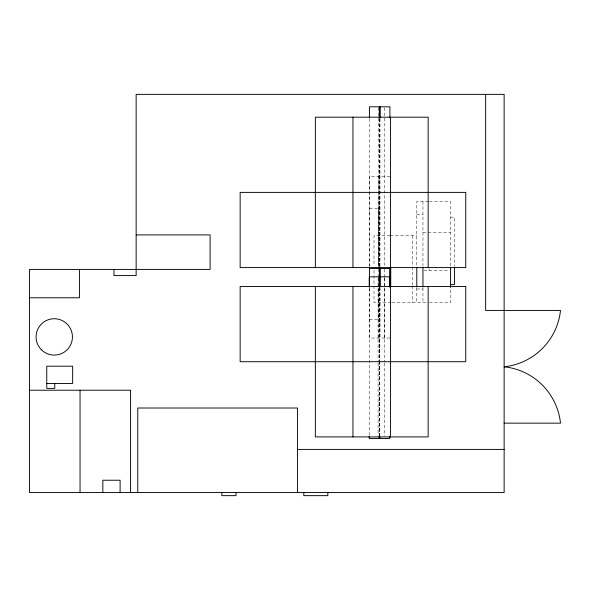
<?xml version="1.0" encoding="UTF-8"?>
<svg xmlns="http://www.w3.org/2000/svg" width="590" height="590" viewBox="0 0 590 590"><rect width="100%" height="100%" fill="white"/><g stroke="black" fill="none" stroke-linecap="round" stroke-linejoin="round"><path stroke-width="0.44" stroke-dasharray="2.95 2.21" d="M389.961 176.403L369.443 176.403L369.443 266.4M428.473 201.507L416.783 201.507L416.783 265.994M429.395 201.507L450.568 201.507L450.568 266.378M369.443 208.336L378.566 208.336L378.566 265.928M416.783 214.31L422.949 214.31M450.568 217.15L454.514 217.15L454.514 266.378M422.949 232.556L450.568 232.556M390.115 235.639L374.008 235.639L374.008 265.928M390.255 235.639L416.783 235.639M423.834 270.559L448.776 270.559M416.783 288.989L422.949 288.989M391.148 302.641L374.008 302.641L374.008 269.601M391.952 302.641L428.473 302.641M429.395 302.641L450.568 302.641L450.568 287.315M369.443 319.345L378.566 319.345L378.566 287.957M389.961 338.026L369.443 338.026L369.443 287.234M429.114 268.752L429.114 270.559M422.949 201.507L422.949 266.223M422.949 287.935L422.949 302.641M416.783 287.957L416.783 302.641M412.72 235.639L412.72 265.928M412.72 266.85L412.72 285.206M412.72 286.12L412.72 302.641M384.451 107.727L384.496 268.236M384.496 269.151L384.496 277.418M384.496 278.332L384.496 338.026M384.282 277.735L384.282 286.917M384.282 287.839L384.282 362.216M384.282 363.138L384.282 435.686M379.967 118.745L379.967 266.599M380.012 287.522L380.012 338.026M379.82 118.745L379.82 266.599M379.857 287.522L379.798 360.379M379.798 361.301L379.798 435.686M379.643 287.839L379.643 360.379M379.643 361.301L379.643 435.686M379.554 176.403L379.554 266.4M379.554 287.522L379.554 338.026M379.51 118.745L379.51 266.599M379.355 118.745L379.355 266.599M379.4 287.522L379.341 360.379M379.341 361.301L379.341 435.686M379.186 287.839L379.186 360.379M379.186 361.301L379.186 435.686M378.301 176.403L378.301 268.236M378.301 269.151L378.301 277.418M378.301 278.332L378.301 338.026M378.256 107.727L378.256 266.599M378.087 277.735L378.087 286.917M378.087 287.839L378.087 362.216M378.087 363.138L378.087 435.686M369.406 118.745L369.406 266.599M369.229 287.839L369.229 435.686"/><path stroke-width="0.89" d="M136.143 234.901L210.106 234.901L210.106 269.416L29.5 269.416L29.5 492.562L504.133 492.562L504.133 94.356L136.143 94.356L136.143 275.582L113.951 275.582L113.951 269.416M369.406 268.435L389.924 268.435M450.568 284.616L454.514 284.616L454.514 267.292M29.5 297.773L79.429 297.773L79.429 269.416M46.758 383.456L72.651 383.456L72.651 366.198L46.758 366.198L46.758 388.39L54.774 388.39L54.774 383.456M29.5 390.233L130.589 390.233L130.589 492.562M504.133 423.148L560.5 423.148A63.41 63.41 0 0 0 504.133 366.788A63.41 63.41 0 0 0 560.5 310.421L485.644 310.421L485.644 94.356M297.463 449.41L504.133 449.41M450.568 267.292L450.568 287.315M428.156 267.587L428.156 117.189L315.348 117.189L315.348 267.587M428.156 286.511L428.156 436.91L315.348 436.91L315.348 286.511M422.949 267.705L422.949 287.013M416.783 267.764L416.783 287.042M390.75 267.277L390.75 287.057M390.55 117.189L390.55 436.91M390.115 267.764L390.115 287.042M389.924 117.83L389.924 106.812L369.406 106.812L369.406 117.83M389.961 267.314L389.961 286.6M389.747 286.917L389.747 276.813L369.229 276.813L369.229 286.917M389.747 436.6L389.747 438.436L369.229 438.436L369.229 436.6M379.967 106.812L379.967 117.83M380.012 267.314L380.012 286.6M379.82 106.812L379.82 117.83M379.857 267.314L379.798 286.917M379.798 436.6L379.798 438.436M379.643 276.813L379.643 286.917M379.643 436.6L379.643 438.436M379.554 267.314L379.554 286.6M379.51 106.812L379.51 117.83M379.355 106.812L379.355 117.83M379.4 267.314L379.341 286.917M379.341 436.6L379.341 438.436M379.186 276.813L379.186 286.917M379.186 436.6L379.186 438.436M369.443 267.314L369.443 287.234M352.953 117.189L352.953 267.587M352.953 286.511L352.953 436.91M327.841 492.562L327.841 495.644L303.806 495.644L303.806 492.562M297.463 492.562L297.463 408.015L137.765 408.015L137.765 492.562M236 492.562L236 495.644L221.818 495.644L221.818 492.562M120.109 492.562L120.109 480.231L102.852 480.231L102.852 492.562M80.048 390.233L80.048 492.562M465.753 192.392L240.152 192.392L240.152 267.587L465.753 267.587L465.753 192.392M465.753 286.511L240.152 286.511L240.152 361.714L465.753 361.714L465.753 286.511M41.396 349.774A18.187 18.187 0 0 0 71.818 341.625A18.187 18.187 0 0 0 49.545 319.352A18.187 18.187 0 0 0 41.396 349.774"/></g></svg>
